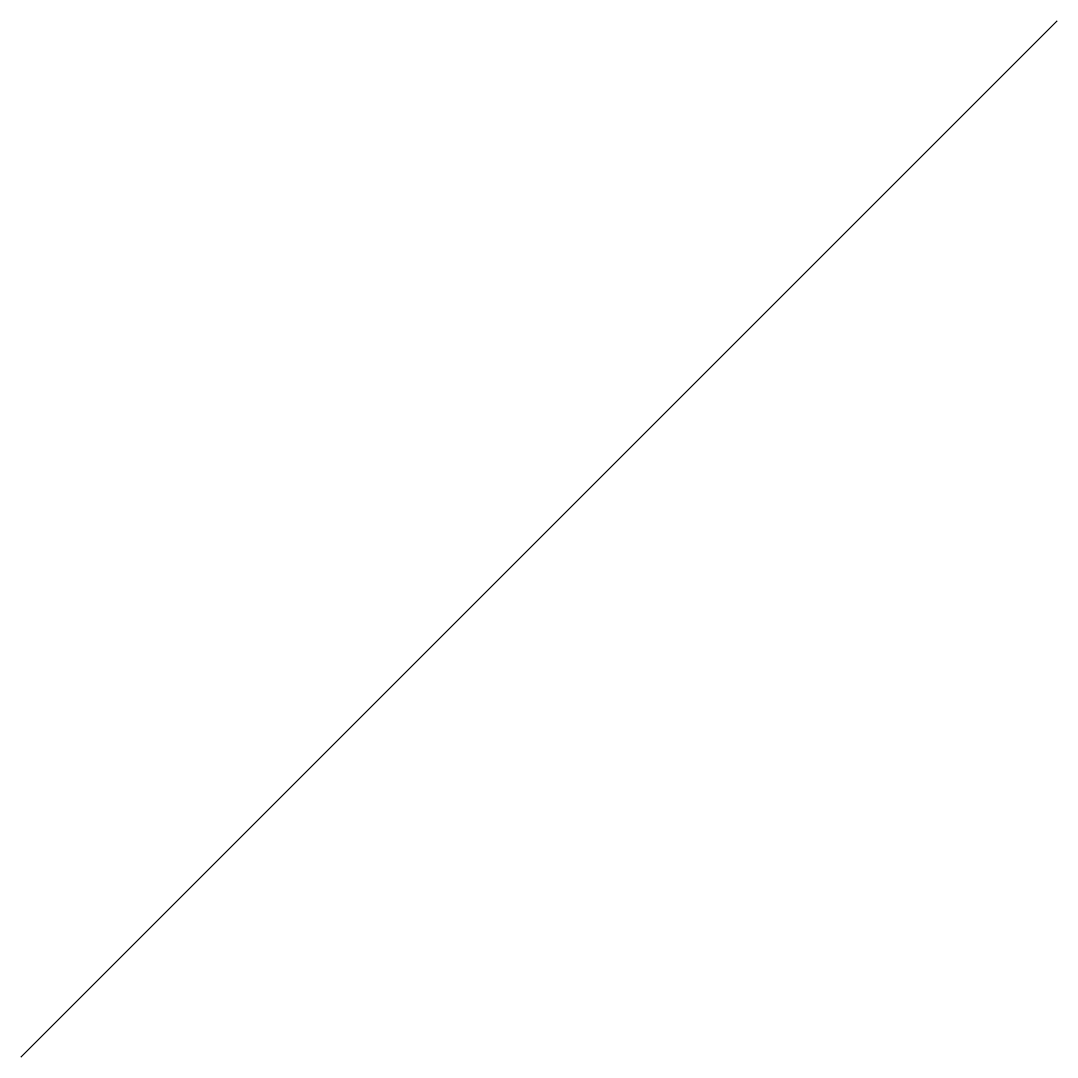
# Paper-space layout 'Layout1' of a CAD drawing. Header units: metres. Extents: x 0 to 1000, y 0 to 1000.
import ezdxf

# ---------------------------------------------------------------- set-up
doc = ezdxf.new("R2010")
doc.units = ezdxf.units.M

psp = doc.layouts.get("Layout1")

# ---------------------------------------------------------------- linework, layer by layer
psp.add_line((0, 0), (1000, 1000))

doc.saveas('drawing.dxf')
